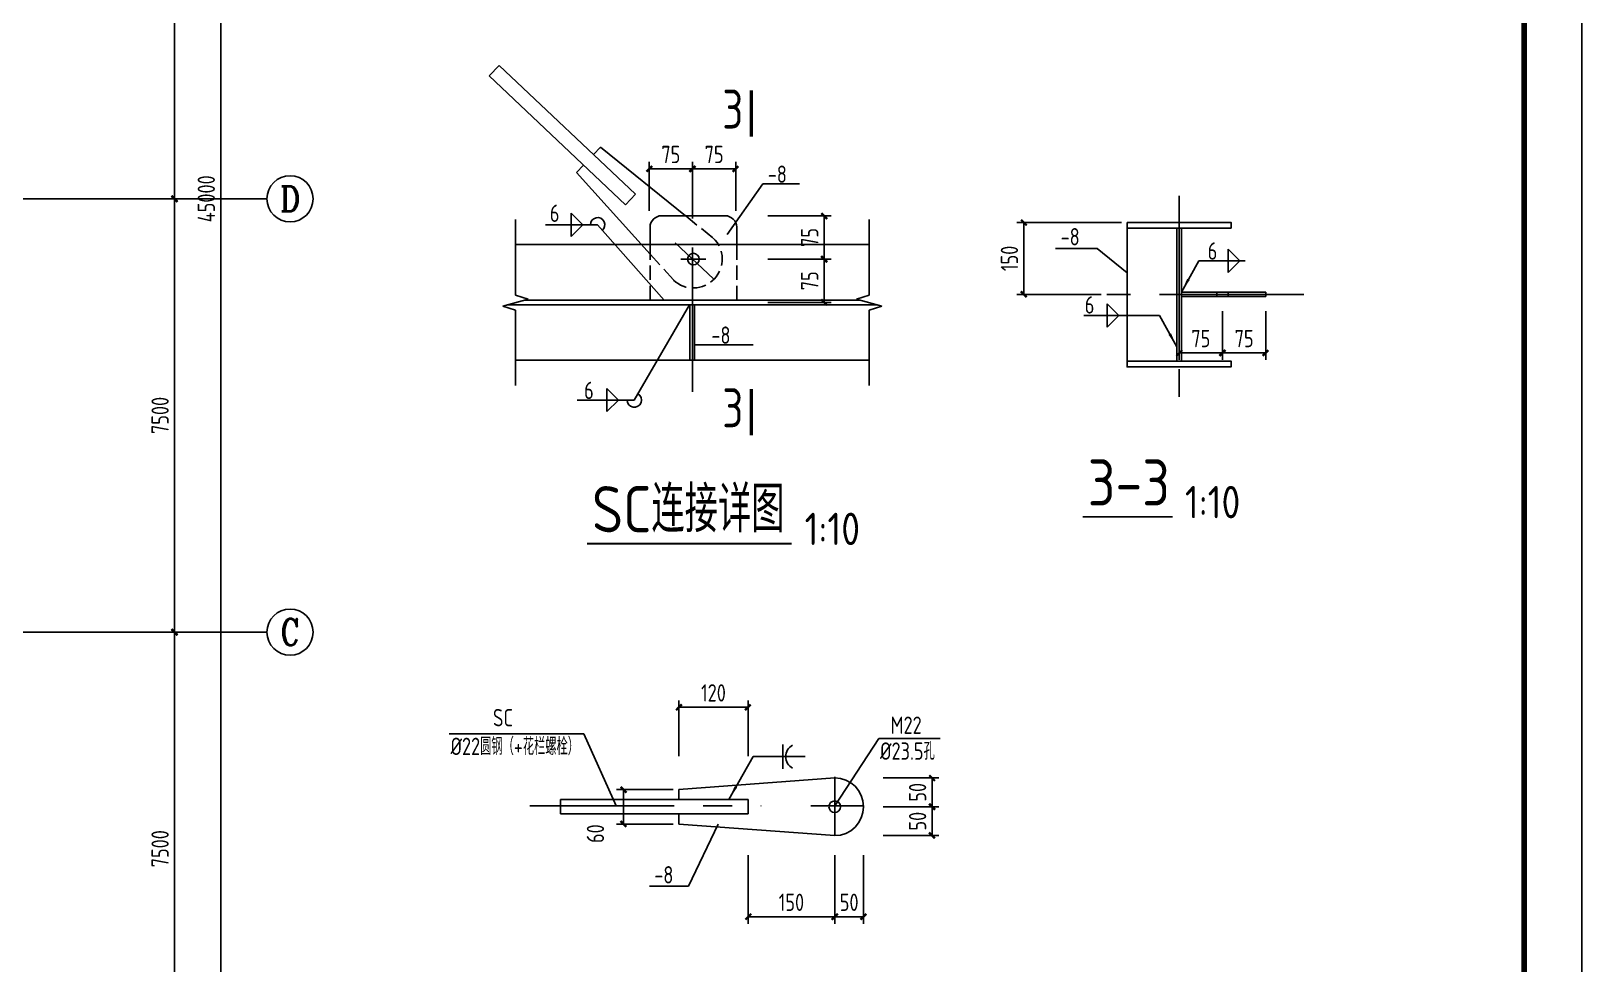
# Model space of a CAD drawing. Header units: millimetres. Extents: x 866309 to 879639, y 39442 to 44891.
# Drawn here: x 870919.5 to 871188, y 39614.1 to 39775.6 of the extents above; entities that cross this region are included whole.
import ezdxf
from ezdxf.enums import TextEntityAlignment as Align

# ---------------------------------------------------------------- set-up
doc = ezdxf.new("R2010")
doc.units = ezdxf.units.MM
doc.header["$LTSCALE"] = 1000
doc.header["$MEASUREMENT"] = 0
for name, pattern in [('2', [11.4, 9, -0.9, 0.6, -0.9]), ('CENTER', [2, 1.25, -0.25, 0.25, -0.25]), ('DASH', [0.35, 0.25, -0.1]), ('DASHED', [117.236842, 78.157895, -39.078947]), ('DOTE', [2.42, 2, -0.2, 0.02, -0.2])]:
    doc.linetypes.add(name, pattern=pattern)
doc.layers.add('1', color=4, linetype='Continuous', lineweight=70)
for name, color, linetype in [('AXIS', 3, 'Continuous'), ('AXIS_TEXT', 7, 'Continuous'), ('BEAM', 4, 'DASHED'), ('COLUMN', 9, 'Continuous'), ('DIM', 7, 'Continuous'), ('DOTE', 1, 'DOTE'), ('OTHER', 2, 'Continuous'), ('尺寸标注', 7, 'Continuous'), ('文字', 7, 'Continuous'), ('焊缝标注', 3, 'Continuous'), ('轴线__点划线', 6, '2')]:
    doc.layers.add(name, color=color, linetype=linetype)
doc.styles.add('_TCH_AXIS', font='COMPLEX', dxfattribs={"bigfont": 'GBCBIG'})
doc.styles.add('COMPLEX', font='COMPLEX')
doc.styles.add('GBHZ', font='gbenor.shx', dxfattribs={"width": 0.9, "bigfont": 'gbcbig.shx'})
doc.dimstyles.new('Y10', dxfattribs={"dimscale": 0, "dimtxt": 3, "dimasz": 0.01, "dimexe": 1.2, "dimexo": 1, "dimgap": 1, "dimtad": 1, "dimdec": 0, "dimlfac": 10, "dimzin": 0, "dimdsep": 46, "dimtxsty": 'GBHZ', "dimblk1": 'DX', "dimblk2": 'DX', "dimsah": 1, "dimcen": 0.09, "dimdle": 1, "dimadec": 0, "dimazin": 0, "dimtfac": 1, "dimtdec": 0, "dimtix": 1, "dimtmove": 2, "dimatfit": 3, "dimldrblk": 'DX', "dimfxl": 0, "dimtolj": 1, "dimtzin": 0, "dimarcsym": 0})
doc.dimstyles.new('Y100', dxfattribs={"dimscale": 0, "dimtxt": 3, "dimasz": 0.01, "dimexe": 1.2, "dimexo": 2, "dimgap": 1, "dimtad": 1, "dimdec": 0, "dimlfac": 100, "dimzin": 0, "dimdsep": 46, "dimtxsty": 'GBHZ', "dimblk": 'DX', "dimcen": 0.09, "dimdle": 1, "dimclrd": 7, "dimclre": 7, "dimclrt": 7, "dimadec": 0, "dimazin": 0, "dimtfac": 1, "dimtdec": 0, "dimtix": 1, "dimtmove": 2, "dimatfit": 3, "dimldrblk": 'DX', "dimfxl": 0, "dimtolj": 1, "dimtzin": 0, "dimarcsym": 0})

# ---------------------------------------------------------------- blocks, each defined once
blk = doc.blocks.new('DX')
at = {"color": 0, "linetype": 'ByBlock', "const_width": 40}
blk.add_lwpolyline([(-54, -51), (46, 49)], dxfattribs=at)
blk = doc.blocks.new('*D208')
at = {"layer": 'Defpoints', "color": 0, "linetype": 'ByBlock', "ltscale": 0.8, "transparency": 16777216}
for p in [(871026.51, 39751.76), (871026.51, 39743.5), (871034.01, 39743.5)]:
    blk.add_point(p, dxfattribs=at)
at = {"layer": 'dim', "color": 0, "linetype": 'ByBlock', "lineweight": -2, "ltscale": 0.8, "transparency": 16777216}
for p, q in [((871026.51, 39744.5), (871026.51, 39752.96)), ((871034, 39751.76), (871026.52, 39751.76)), ((871034.01, 39744.5), (871034.01, 39752.96))]:
    blk.add_line(p, q, dxfattribs=at)
at = {"layer": 'dim', "color": 0, "linetype": 'ByBlock', "lineweight": -2, "ltscale": 0.8, "transparency": 16777216, "xscale": 0.01, "yscale": 0.01, "zscale": 0.01, "rotation": 180}
blk.add_blockref('DX', (871026.51, 39751.76), dxfattribs=at)
at = {"layer": 'dim', "color": 0, "linetype": 'ByBlock', "lineweight": -2, "ltscale": 0.8, "transparency": 16777216, "xscale": 0.01, "yscale": 0.01, "zscale": 0.01}
blk.add_blockref('DX', (871034.01, 39751.76), dxfattribs=at)
at = {"layer": 'dim', "color": 0, "linetype": 'ByBlock', "ltscale": 0.8, "transparency": 16777216, "insert": (871030.26, 39754.26), "char_height": 3, "attachment_point": 5, "style": 'GBHZ'}
blk.add_mtext('\\A1;75', dxfattribs=at)
blk = doc.blocks.new('*D209')
at = {"layer": 'Defpoints', "color": 0, "linetype": 'ByBlock', "ltscale": 0.8, "transparency": 16777216}
for p in [(871041.51, 39751.76), (871034.01, 39743.5), (871041.51, 39743.5)]:
    blk.add_point(p, dxfattribs=at)
at = {"layer": 'dim', "color": 0, "linetype": 'ByBlock', "lineweight": -2, "ltscale": 0.8, "transparency": 16777216}
for p, q in [((871034.01, 39744.5), (871034.01, 39752.96)), ((871034.02, 39751.76), (871041.5, 39751.76)), ((871041.51, 39744.5), (871041.51, 39752.96))]:
    blk.add_line(p, q, dxfattribs=at)
at = {"layer": 'dim', "color": 0, "linetype": 'ByBlock', "lineweight": -2, "ltscale": 0.8, "transparency": 16777216, "xscale": 0.01, "yscale": 0.01, "zscale": 0.01, "rotation": 180}
blk.add_blockref('DX', (871034.01, 39751.76), dxfattribs=at)
at = {"layer": 'dim', "color": 0, "linetype": 'ByBlock', "lineweight": -2, "ltscale": 0.8, "transparency": 16777216, "xscale": 0.01, "yscale": 0.01, "zscale": 0.01}
blk.add_blockref('DX', (871041.51, 39751.76), dxfattribs=at)
at = {"layer": 'dim', "color": 0, "linetype": 'ByBlock', "ltscale": 0.8, "transparency": 16777216, "insert": (871037.76, 39754.26), "char_height": 3, "attachment_point": 5, "style": 'GBHZ'}
blk.add_mtext('\\A1;75', dxfattribs=at)
blk = doc.blocks.new('*D210')
at = {"layer": 'Defpoints', "color": 0, "linetype": 'ByBlock', "ltscale": 0.8, "transparency": 16777216}
for p in [(871046.07, 39736.15), (871046.07, 39728.65), (871056.82, 39728.65)]:
    blk.add_point(p, dxfattribs=at)
at = {"layer": 'dim', "color": 0, "linetype": 'ByBlock', "lineweight": -2, "ltscale": 0.8, "transparency": 16777216}
for p, q in [((871047.07, 39736.15), (871058.02, 39736.15)), ((871056.82, 39736.14), (871056.82, 39728.66)), ((871047.07, 39728.65), (871058.02, 39728.65))]:
    blk.add_line(p, q, dxfattribs=at)
at = {"layer": 'dim', "color": 0, "linetype": 'ByBlock', "lineweight": -2, "ltscale": 0.8, "transparency": 16777216, "xscale": 0.01, "yscale": 0.01, "zscale": 0.01}
for p, rotation in [((871056.82, 39736.15), 90), ((871056.82, 39728.65), 270)]:
    blk.add_blockref('DX', p, dxfattribs=dict(at, rotation=rotation))
at = {"layer": 'dim', "color": 0, "linetype": 'ByBlock', "ltscale": 0.8, "transparency": 16777216, "insert": (871054.32, 39732.4), "char_height": 3, "attachment_point": 5, "rotation": 90, "style": 'GBHZ'}
blk.add_mtext('\\A1;75', dxfattribs=at)
blk = doc.blocks.new('*D211')
at = {"layer": 'Defpoints', "color": 0, "linetype": 'ByBlock', "ltscale": 0.8, "transparency": 16777216}
for p in [(871046.07, 39743.65), (871056.82, 39743.65), (871046.07, 39736.15)]:
    blk.add_point(p, dxfattribs=at)
at = {"layer": 'dim', "color": 0, "linetype": 'ByBlock', "lineweight": -2, "ltscale": 0.8, "transparency": 16777216}
for p, q in [((871047.07, 39743.65), (871058.02, 39743.65)), ((871056.82, 39736.16), (871056.82, 39743.64)), ((871047.07, 39736.15), (871058.02, 39736.15))]:
    blk.add_line(p, q, dxfattribs=at)
at = {"layer": 'dim', "color": 0, "linetype": 'ByBlock', "lineweight": -2, "ltscale": 0.8, "transparency": 16777216, "xscale": 0.01, "yscale": 0.01, "zscale": 0.01}
for p, rotation in [((871056.82, 39743.65), 90), ((871056.82, 39736.15), 270)]:
    blk.add_blockref('DX', p, dxfattribs=dict(at, rotation=rotation))
at = {"layer": 'dim', "color": 0, "linetype": 'ByBlock', "ltscale": 0.8, "transparency": 16777216, "insert": (871054.32, 39739.9), "char_height": 3, "attachment_point": 5, "rotation": 90, "style": 'GBHZ'}
blk.add_mtext('\\A1;75', dxfattribs=at)
blk = doc.blocks.new('*D206')
at = {"layer": 'Defpoints', "color": 0, "transparency": 16777216}
for p in [(871125.79, 39728.16), (871133.29, 39728.16), (871133.29, 39719.9)]:
    blk.add_point(p, dxfattribs=at)
at = {"layer": '尺寸标注', "color": 0, "lineweight": -2, "transparency": 16777216}
for p, q in [((871125.79, 39727.16), (871125.79, 39718.7)), ((871133.29, 39727.16), (871133.29, 39718.7)), ((871125.8, 39719.9), (871133.28, 39719.9))]:
    blk.add_line(p, q, dxfattribs=at)
at = {"layer": '尺寸标注', "color": 0, "lineweight": -2, "transparency": 16777216, "xscale": 0.01, "yscale": 0.01, "zscale": 0.01, "rotation": 180}
blk.add_blockref('DX', (871125.79, 39719.9), dxfattribs=at)
at = {"layer": '尺寸标注', "color": 0, "lineweight": -2, "transparency": 16777216, "xscale": 0.01, "yscale": 0.01, "zscale": 0.01}
blk.add_blockref('DX', (871133.29, 39719.9), dxfattribs=at)
at = {"layer": '尺寸标注', "color": 0, "transparency": 16777216, "insert": (871129.54, 39722.4), "char_height": 3, "attachment_point": 5, "style": 'GBHZ'}
blk.add_mtext('\\A1;75', dxfattribs=at)
blk = doc.blocks.new('*D207')
at = {"layer": 'Defpoints', "color": 0, "transparency": 16777216}
for p in [(871118.29, 39728.16), (871125.79, 39728.16), (871118.29, 39719.9)]:
    blk.add_point(p, dxfattribs=at)
at = {"layer": '尺寸标注', "color": 0, "lineweight": -2, "transparency": 16777216}
for p, q in [((871118.29, 39727.16), (871118.29, 39718.7)), ((871125.79, 39727.16), (871125.79, 39718.7)), ((871125.78, 39719.9), (871118.3, 39719.9))]:
    blk.add_line(p, q, dxfattribs=at)
at = {"layer": '尺寸标注', "color": 0, "lineweight": -2, "transparency": 16777216, "xscale": 0.01, "yscale": 0.01, "zscale": 0.01, "rotation": 180}
blk.add_blockref('DX', (871118.29, 39719.9), dxfattribs=at)
at = {"layer": '尺寸标注', "color": 0, "lineweight": -2, "transparency": 16777216, "xscale": 0.01, "yscale": 0.01, "zscale": 0.01}
blk.add_blockref('DX', (871125.79, 39719.9), dxfattribs=at)
at = {"layer": '尺寸标注', "color": 0, "transparency": 16777216, "insert": (871122.04, 39722.4), "char_height": 3, "attachment_point": 5, "style": 'GBHZ'}
blk.add_mtext('\\A1;75', dxfattribs=at)
blk = doc.blocks.new('_ARROW')
blk.add_solid([(0, 0), (-1, 0.1), (-1, -0.1)])
blk = doc.blocks.new('*D192')
at = {"layer": 'Defpoints', "color": 0, "transparency": 16777216}
for p in [(871109.29, 39742.51), (871091.4, 39730.02), (871105.79, 39730.02)]:
    blk.add_point(p, dxfattribs=at)
at = {"layer": 'dim', "color": 0, "lineweight": -2, "transparency": 16777216}
for p, q in [((871108.29, 39742.51), (871090.2, 39742.51)), ((871091.4, 39742.5), (871091.4, 39730.03)), ((871104.79, 39730.02), (871090.2, 39730.02))]:
    blk.add_line(p, q, dxfattribs=at)
at = {"layer": 'dim', "color": 0, "lineweight": -2, "transparency": 16777216, "xscale": 0.01, "yscale": 0.01, "zscale": 0.01}
for p, rotation in [((871091.4, 39742.51), 90), ((871091.4, 39730.02), 270)]:
    blk.add_blockref('DX', p, dxfattribs=dict(at, rotation=rotation))
at = {"layer": 'dim', "color": 0, "transparency": 16777216, "insert": (871088.9, 39736.27), "char_height": 3, "attachment_point": 5, "rotation": 90, "style": 'GBHZ'}
blk.add_mtext('\\A1;150', dxfattribs=at)
blk = doc.blocks.new('*D185')
at = {"layer": 'Defpoints', "color": 0, "transparency": 16777216}
for p in [(871043.65, 39658.57), (871031.65, 39649.13), (871043.65, 39649.13)]:
    blk.add_point(p, dxfattribs=at)
at = {"layer": 'dim', "color": 0, "lineweight": -2, "transparency": 16777216}
for p, q in [((871031.65, 39650.13), (871031.65, 39659.77)), ((871031.66, 39658.57), (871043.64, 39658.57)), ((871043.65, 39650.13), (871043.65, 39659.77))]:
    blk.add_line(p, q, dxfattribs=at)
at = {"layer": 'dim', "color": 0, "lineweight": -2, "transparency": 16777216, "xscale": 0.01, "yscale": 0.01, "zscale": 0.01, "rotation": 180}
blk.add_blockref('DX', (871031.65, 39658.57), dxfattribs=at)
at = {"layer": 'dim', "color": 0, "lineweight": -2, "transparency": 16777216, "xscale": 0.01, "yscale": 0.01, "zscale": 0.01}
blk.add_blockref('DX', (871043.65, 39658.57), dxfattribs=at)
at = {"layer": 'dim', "color": 0, "transparency": 16777216, "insert": (871037.65, 39661.07), "char_height": 3, "attachment_point": 5, "style": 'GBHZ'}
blk.add_mtext('\\A1;120', dxfattribs=at)
blk = doc.blocks.new('*D186')
at = {"layer": 'Defpoints', "color": 0, "transparency": 16777216}
for p in [(871066.05, 39646.36), (871066.05, 39641.36), (871075.5, 39641.36)]:
    blk.add_point(p, dxfattribs=at)
at = {"layer": 'dim', "color": 0, "lineweight": -2, "transparency": 16777216}
for p, q in [((871067.05, 39646.36), (871076.7, 39646.36)), ((871075.5, 39646.35), (871075.5, 39641.37)), ((871067.05, 39641.36), (871076.7, 39641.36))]:
    blk.add_line(p, q, dxfattribs=at)
at = {"layer": 'dim', "color": 0, "lineweight": -2, "transparency": 16777216, "xscale": 0.01, "yscale": 0.01, "zscale": 0.01}
for p, rotation in [((871075.5, 39646.36), 90), ((871075.5, 39641.36), 270)]:
    blk.add_blockref('DX', p, dxfattribs=dict(at, rotation=rotation))
at = {"layer": 'dim', "color": 0, "transparency": 16777216, "insert": (871073, 39643.86), "char_height": 3, "attachment_point": 5, "rotation": 90, "style": 'GBHZ'}
blk.add_mtext('\\A1;50', dxfattribs=at)
blk = doc.blocks.new('*D187')
at = {"layer": 'Defpoints', "color": 0, "transparency": 16777216}
for p in [(871066.05, 39641.36), (871066.05, 39636.36), (871075.5, 39636.36)]:
    blk.add_point(p, dxfattribs=at)
at = {"layer": 'dim', "color": 0, "lineweight": -2, "transparency": 16777216}
for p, q in [((871067.05, 39641.36), (871076.7, 39641.36)), ((871075.5, 39641.35), (871075.5, 39636.37)), ((871067.05, 39636.36), (871076.7, 39636.36))]:
    blk.add_line(p, q, dxfattribs=at)
at = {"layer": 'dim', "color": 0, "lineweight": -2, "transparency": 16777216, "xscale": 0.01, "yscale": 0.01, "zscale": 0.01}
for p, rotation in [((871075.5, 39641.36), 90), ((871075.5, 39636.36), 270)]:
    blk.add_blockref('DX', p, dxfattribs=dict(at, rotation=rotation))
at = {"layer": 'dim', "color": 0, "transparency": 16777216, "insert": (871073, 39638.86), "char_height": 3, "attachment_point": 5, "rotation": 90, "style": 'GBHZ'}
blk.add_mtext('\\A1;50', dxfattribs=at)
blk = doc.blocks.new('*D188')
at = {"layer": 'Defpoints', "color": 0, "transparency": 16777216}
for p in [(871043.65, 39633.96), (871058.65, 39633.96), (871058.65, 39622.32)]:
    blk.add_point(p, dxfattribs=at)
at = {"layer": 'dim', "color": 0, "lineweight": -2, "transparency": 16777216}
for p, q in [((871043.65, 39632.96), (871043.65, 39621.12)), ((871058.65, 39632.96), (871058.65, 39621.12)), ((871043.66, 39622.32), (871058.64, 39622.32))]:
    blk.add_line(p, q, dxfattribs=at)
at = {"layer": 'dim', "color": 0, "lineweight": -2, "transparency": 16777216, "xscale": 0.01, "yscale": 0.01, "zscale": 0.01, "rotation": 180}
blk.add_blockref('DX', (871043.65, 39622.32), dxfattribs=at)
at = {"layer": 'dim', "color": 0, "lineweight": -2, "transparency": 16777216, "xscale": 0.01, "yscale": 0.01, "zscale": 0.01}
blk.add_blockref('DX', (871058.65, 39622.32), dxfattribs=at)
at = {"layer": 'dim', "color": 0, "transparency": 16777216, "insert": (871051.15, 39624.82), "char_height": 3, "attachment_point": 5, "style": 'GBHZ'}
blk.add_mtext('\\A1;150', dxfattribs=at)
blk = doc.blocks.new('*D189')
at = {"layer": 'Defpoints', "color": 0, "transparency": 16777216}
for p in [(871058.65, 39633.96), (871063.65, 39633.96), (871063.65, 39622.32)]:
    blk.add_point(p, dxfattribs=at)
at = {"layer": 'dim', "color": 0, "lineweight": -2, "transparency": 16777216}
for p, q in [((871058.65, 39632.96), (871058.65, 39621.12)), ((871063.65, 39632.96), (871063.65, 39621.12)), ((871058.66, 39622.32), (871063.64, 39622.32))]:
    blk.add_line(p, q, dxfattribs=at)
at = {"layer": 'dim', "color": 0, "lineweight": -2, "transparency": 16777216, "xscale": 0.01, "yscale": 0.01, "zscale": 0.01, "rotation": 180}
blk.add_blockref('DX', (871058.65, 39622.32), dxfattribs=at)
at = {"layer": 'dim', "color": 0, "lineweight": -2, "transparency": 16777216, "xscale": 0.01, "yscale": 0.01, "zscale": 0.01}
blk.add_blockref('DX', (871063.65, 39622.32), dxfattribs=at)
at = {"layer": 'dim', "color": 0, "transparency": 16777216, "insert": (871061.15, 39624.82), "char_height": 3, "attachment_point": 5, "style": 'GBHZ'}
blk.add_mtext('\\A1;50', dxfattribs=at)
blk = doc.blocks.new('*D190')
at = {"layer": 'Defpoints', "color": 0, "transparency": 16777216}
for p in [(871022.08, 39644.36), (871031.65, 39644.36), (871031.65, 39638.36)]:
    blk.add_point(p, dxfattribs=at)
at = {"layer": 'dim', "color": 0, "lineweight": -2, "transparency": 16777216}
for p, q in [((871030.65, 39644.36), (871020.88, 39644.36)), ((871022.08, 39638.37), (871022.08, 39644.35)), ((871030.65, 39638.36), (871020.88, 39638.36))]:
    blk.add_line(p, q, dxfattribs=at)
at = {"layer": 'dim', "color": 0, "lineweight": -2, "transparency": 16777216, "xscale": 0.01, "yscale": 0.01, "zscale": 0.01}
for p, rotation in [((871022.08, 39644.36), 90), ((871022.08, 39638.36), 270)]:
    blk.add_blockref('DX', p, dxfattribs=dict(at, rotation=rotation))
at = {"layer": 'dim', "color": 0, "transparency": 16777216, "insert": (871017.21, 39636.7), "char_height": 3, "attachment_point": 5, "rotation": 90, "style": 'GBHZ'}
blk.add_mtext('\\A1;60', dxfattribs=at)
blk = doc.blocks.new('_AXISO')
blk.add_circle((0, 0), 0.5)
at = {"layer": 'AXIS_TEXT', "style": 'COMPLEX', "width": 1.041667}
blk.add_attdef('A', text='', height=0.56, dxfattribs=at).set_placement((-0.25, -0.28), (0.25, -0.28), align=Align.FIT)
blk = doc.blocks.new('*D1684')
at = {"layer": 'Defpoints', "color": 0, "transparency": 16777216}
for p in [(870928.33, 39671.59), (870944.33, 39671.59), (870928.33, 39596.59)]:
    blk.add_point(p, dxfattribs=at)
at = {"layer": 'dim', "color": 7, "lineweight": -2, "transparency": 16777216}
for p, q in [((870930.33, 39671.59), (870945.53, 39671.59)), ((870944.33, 39596.6), (870944.33, 39671.58)), ((870930.33, 39596.59), (870945.53, 39596.59))]:
    blk.add_line(p, q, dxfattribs=at)
at = {"layer": 'dim', "color": 7, "lineweight": -2, "transparency": 16777216, "xscale": 0.01, "yscale": 0.01, "zscale": 0.01}
for p, rotation in [((870944.33, 39671.59), 90), ((870944.33, 39596.59), 270)]:
    blk.add_blockref('DX', p, dxfattribs=dict(at, rotation=rotation))
at = {"layer": 'dim', "color": 7, "transparency": 16777216, "insert": (870941.83, 39634.09), "char_height": 3, "attachment_point": 5, "rotation": 90, "style": 'GBHZ'}
blk.add_mtext('\\A1;7500', dxfattribs=at)
blk = doc.blocks.new('*D1685')
at = {"layer": 'Defpoints', "color": 0, "transparency": 16777216}
for p in [(870928.33, 39746.59), (870944.33, 39746.59), (870928.33, 39671.59)]:
    blk.add_point(p, dxfattribs=at)
at = {"layer": 'dim', "color": 7, "lineweight": -2, "transparency": 16777216}
for p, q in [((870930.33, 39746.59), (870945.53, 39746.59)), ((870944.33, 39671.6), (870944.33, 39746.58)), ((870930.33, 39671.59), (870945.53, 39671.59))]:
    blk.add_line(p, q, dxfattribs=at)
at = {"layer": 'dim', "color": 7, "lineweight": -2, "transparency": 16777216, "xscale": 0.01, "yscale": 0.01, "zscale": 0.01}
for p, rotation in [((870944.33, 39746.59), 90), ((870944.33, 39671.59), 270)]:
    blk.add_blockref('DX', p, dxfattribs=dict(at, rotation=rotation))
at = {"layer": 'dim', "color": 7, "transparency": 16777216, "insert": (870941.83, 39709.09), "char_height": 3, "attachment_point": 5, "rotation": 90, "style": 'GBHZ'}
blk.add_mtext('\\A1;7500', dxfattribs=at)
blk = doc.blocks.new('*D1686')
at = {"layer": 'Defpoints', "color": 0, "transparency": 16777216}
for p in [(870928.33, 39821.59), (870944.33, 39821.59), (870928.33, 39746.59)]:
    blk.add_point(p, dxfattribs=at)
at = {"layer": 'dim', "color": 7, "lineweight": -2, "transparency": 16777216}
for p, q in [((870930.33, 39821.59), (870945.53, 39821.59)), ((870944.33, 39746.6), (870944.33, 39821.58)), ((870930.33, 39746.59), (870945.53, 39746.59))]:
    blk.add_line(p, q, dxfattribs=at)
at = {"layer": 'dim', "color": 7, "lineweight": -2, "transparency": 16777216, "xscale": 0.01, "yscale": 0.01, "zscale": 0.01}
for p, rotation in [((870944.33, 39821.59), 90), ((870944.33, 39746.59), 270)]:
    blk.add_blockref('DX', p, dxfattribs=dict(at, rotation=rotation))
at = {"layer": 'dim', "color": 7, "transparency": 16777216, "insert": (870941.83, 39784.09), "char_height": 3, "attachment_point": 5, "rotation": 90, "style": 'GBHZ'}
blk.add_mtext('\\A1;7500', dxfattribs=at)
blk = doc.blocks.new('*D1689')
at = {"layer": 'Defpoints', "color": 0, "transparency": 16777216}
for p in [(870928.33, 39971.59), (870952.33, 39971.59), (870928.33, 39521.59)]:
    blk.add_point(p, dxfattribs=at)
at = {"layer": 'dim', "color": 7, "lineweight": -2, "transparency": 16777216}
for p, q in [((870930.33, 39971.59), (870953.53, 39971.59)), ((870952.33, 39521.6), (870952.33, 39971.58)), ((870930.33, 39521.59), (870953.53, 39521.59))]:
    blk.add_line(p, q, dxfattribs=at)
at = {"layer": 'dim', "color": 7, "lineweight": -2, "transparency": 16777216, "xscale": 0.01, "yscale": 0.01, "zscale": 0.01}
for p, rotation in [((870952.33, 39971.59), 90), ((870952.33, 39521.59), 270)]:
    blk.add_blockref('DX', p, dxfattribs=dict(at, rotation=rotation))
at = {"layer": 'dim', "color": 7, "transparency": 16777216, "insert": (870949.83, 39746.59), "char_height": 3, "attachment_point": 5, "rotation": 90, "style": 'GBHZ'}
blk.add_mtext('\\A1;45000', dxfattribs=at)

msp = doc.modelspace()

# ---------------------------------------------------------------- linework, layer by layer
at = {"color": 0}
msp.add_line((871188.048, 40042.627), (871188.048, 39448.627), dxfattribs=at)
for p, q in [((871015.191, 39653.962), (870991.902, 39653.962)), ((871020.816, 39641.526), (871015.191, 39653.962))]:
    msp.add_line(p, q)
at = {"color": 0, "const_width": 1}
msp.add_lwpolyline([(871178.048, 39458.627), (870372.048, 39458.627), (870372.048, 40032.627), (871178.048, 40032.627)], close=True, dxfattribs=at)
at = {"layer": '1', "color": 2, "const_width": 0.6, "elevation": 0.09}
for points in [[(871044.194, 39765.352), (871044.194, 39757.327)], [(871044.194, 39713.649), (871044.194, 39705.624)]]:
    msp.add_lwpolyline(points, dxfattribs=at)
at = {"layer": 'AXIS'}
for p, q in [((871040.016, 39740.417), (871046.202, 39749.189)), ((871052.539, 39749.189), (871046.202, 39749.189)), ((871104.108, 39738.008), (871096.88, 39738.008)), ((871109.289, 39733.753), (871104.108, 39738.008)), ((871058.647, 39641.526), (871066.267, 39653.195)), ((871076.929, 39653.195), (871066.267, 39653.195)), ((871038.477, 39638.361), (871033.341, 39627.625)), ((871033.341, 39627.625), (871026.571, 39627.625))]:
    msp.add_line(p, q, dxfattribs=at)
at = {"layer": 'AXIS', "color": 0}
for p, q in [((870928.325, 39746.586), (870960.325, 39746.586)), ((870928.325, 39671.586), (870960.325, 39671.586))]:
    msp.add_line(p, q, dxfattribs=at)
at = {"layer": 'BEAM', "linetype": 'DASH', "ltscale": 0.01}
for p, q in [((871032.846, 39743.617), (871037.606, 39739.787)), ((871026.671, 39729.054), (871026.671, 39738.527)), ((871041.671, 39729.054), (871041.671, 39738.521)), ((871026.69, 39737.009), (871030.736, 39732.521))]:
    msp.add_line(p, q, dxfattribs=at)
msp.add_arc((871034.171, 39736.154), 5, 226.606, 46.606, dxfattribs=at)
at = {"layer": 'COLUMN', "color": 2}
for p, q in [((870998.804, 39767.872), (871000.521, 39769.688)), ((870998.804, 39767.872), (871022.413, 39745.551)), ((871000.521, 39769.688), (871024.13, 39747.367)), ((871018.066, 39755.509), (871016.864, 39754.238)), ((871018.066, 39755.509), (871032.822, 39743.637)), ((871015.146, 39752.421), (871013.944, 39751.149)), ((871013.944, 39751.149), (871026.686, 39737.014)), ((871024.13, 39747.367), (871022.413, 39745.551)), ((871039.671, 39743.654), (871028.671, 39743.654)), ((871026.671, 39738.527), (871026.671, 39741.654)), ((871041.671, 39738.56), (871041.671, 39741.654)), ((871109.289, 39718.504), (871109.289, 39741.513)), ((871117.889, 39741.513), (871117.889, 39718.504)), ((871118.689, 39741.513), (871118.689, 39718.504)), ((871003.381, 39738.654), (871026.671, 39738.654)), ((871026.671, 39738.654), (871041.671, 39738.654)), ((871041.671, 39738.654), (871064.631, 39738.654)), ((871118.689, 39730.457), (871133.289, 39730.457)), ((871124.789, 39730.457), (871124.789, 39729.657)), ((871126.789, 39730.457), (871126.789, 39729.657)), ((871133.289, 39730.457), (871133.289, 39729.657)), ((871001.988, 39728.254), (871066.024, 39728.254)), ((871004.921, 39729.054), (871063.091, 39729.054)), ((871033.571, 39718.654), (871033.571, 39728.254)), ((871034.371, 39718.654), (871034.371, 39728.254)), ((871118.689, 39729.657), (871133.289, 39729.657)), ((871064.631, 39718.654), (871003.381, 39718.654)), ((871031.647, 39644.361), (871058.647, 39646.361)), ((871031.647, 39644.361), (871031.647, 39642.611)), ((871011.157, 39642.611), (871043.647, 39642.611)), ((871011.157, 39640.111), (871011.157, 39642.611)), ((871043.647, 39642.611), (871043.647, 39640.111)), ((871011.157, 39640.111), (871043.647, 39640.111)), ((871031.647, 39640.111), (871031.647, 39638.361)), ((871031.647, 39638.361), (871058.647, 39636.361))]:
    msp.add_line(p, q, dxfattribs=at)
for points in [[(871109.289, 39742.513), (871127.289, 39742.513), (871127.289, 39741.513), (871109.289, 39741.513)], [(871109.289, 39718.504), (871127.289, 39718.504), (871127.289, 39717.504), (871109.289, 39717.504)]]:
    msp.add_lwpolyline(points, close=True, dxfattribs=at)
for centre in [(871034.171, 39736.154), (871058.647, 39641.361)]:
    msp.add_circle(centre, 1, dxfattribs=at)
for centre, radius, start, end in [((871028.671, 39741.654), 2, 90, 180), ((871039.671, 39741.654), 2, 0, 90), ((871058.647, 39641.361), 5, 270, 90)]:
    msp.add_arc(centre, radius, start, end, dxfattribs=at)
at = {"layer": 'dim'}
for p, q in [((871044.513, 39721.289, 0.088), (871034.371, 39721.289)), ((871049.646, 39647.9), (871049.646, 39652.162))]:
    msp.add_line(p, q, dxfattribs=at)
msp.add_arc((871052.425, 39650.031), 2.27, 118.24708, 241.75292, dxfattribs=at)
at = {"layer": 'DOTE', "linetype": 'CENTER', "ltscale": 0.02}
for p, q in [((870426.325, 39746.586), (870928.325, 39746.586)), ((871118.289, 39747.078), (871118.289, 39712.299)), ((871034.006, 39713.174), (871034.006, 39745.444)), ((871031.012, 39738.984), (871037.639, 39732.719)), ((871036.346, 39736.154), (871031.996, 39736.154)), ((871139.868, 39730.022), (871105.792, 39730.022)), ((870426.325, 39671.586), (870928.325, 39671.586)), ((871005.868, 39641.526), (871045.927, 39641.526))]:
    msp.add_line(p, q, dxfattribs=at)
at = {"layer": 'OTHER'}
for p, q in [((871003.381, 39729.934), (871003.381, 39743.014)), ((871064.631, 39729.934), (871064.631, 39743.014)), ((871005.581, 39729.234), (871003.381, 39729.934)), ((871062.431, 39729.234), (871064.631, 39729.934)), ((871001.181, 39728.034), (871005.581, 39729.234)), ((871003.381, 39727.334), (871001.181, 39728.034)), ((871003.381, 39714.254), (871003.381, 39727.334)), ((871066.831, 39728.034), (871062.431, 39729.234)), ((871064.631, 39727.334), (871066.831, 39728.034)), ((871064.631, 39714.254), (871064.631, 39727.334))]:
    msp.add_line(p, q, dxfattribs=at)
at = {"layer": '文字', "color": 6, "const_width": 0.32, "elevation": 0.088}
for points in [[(871101.6, 39691.544), (871117.141, 39691.544)], [(871015.757, 39686.912), (871051.213, 39686.912)]]:
    msp.add_lwpolyline(points, dxfattribs=at)
at = {"layer": '焊缝标注'}
for p, q in [((871013.009, 39744.088), (871013.009, 39742.088)), ((871013.009, 39744.088), (871015.009, 39742.088)), ((871008.565, 39742.088), (871017.588, 39742.088)), ((871013.009, 39740.088), (871013.009, 39742.088)), ((871013.009, 39740.088), (871015.009, 39742.088)), ((871017.588, 39742.088), (871029.142, 39729.054)), ((871126.779, 39737.857), (871126.779, 39735.857)), ((871126.779, 39737.857), (871128.779, 39735.857)), ((871118.689, 39730.457), (871121.689, 39735.857)), ((871121.689, 39735.857), (871129.71, 39735.857)), ((871126.779, 39733.857), (871126.779, 39735.857)), ((871126.779, 39733.857), (871128.779, 39735.857)), ((871033.527, 39728.254), (871023.94, 39711.757)), ((871105.835, 39728.391), (871105.835, 39726.391)), ((871105.835, 39728.391), (871107.835, 39726.391)), ((871114.889, 39726.391), (871101.813, 39726.391)), ((871105.835, 39724.391), (871105.835, 39726.391)), ((871105.835, 39724.391), (871107.835, 39726.391)), ((871117.889, 39720.991), (871114.889, 39726.391)), ((871019.187, 39713.757), (871019.187, 39711.757)), ((871019.187, 39713.757), (871021.187, 39711.757)), ((871023.94, 39711.757), (871014.029, 39711.757)), ((871019.187, 39709.757), (871019.187, 39711.757)), ((871019.187, 39709.757), (871021.187, 39711.757)), ((871040.327, 39642.621), (871044.527, 39650.031)), ((871044.527, 39650.031), (871053.539, 39650.031))]:
    msp.add_line(p, q, dxfattribs=at)
for centre, start, end in [((871017.588, 39742.088), 308.27546, 180), ((871023.94, 39711.757), 180, 59.57139)]:
    msp.add_arc(centre, 1.25, start, end, dxfattribs=at)
at = {"layer": '轴线__点划线'}
for p, q in [((871058.647, 39646.526), (871058.647, 39636.526)), ((871054.527, 39641.526), (871063.647, 39641.526))]:
    msp.add_line(p, q, dxfattribs=at)

# ---------------------------------------------------------------- block references
at = {"layer": 'AXIS', "color": 0}
ref = msp.add_blockref('_AXISO', (870964.325, 39746.586), dxfattribs=dict(at, xscale=-8, yscale=8, zscale=8))
ref.add_attrib('A', 'D', dxfattribs={"layer": 'AXIS_TEXT', "color": 0, "height": 4.353, "style": '_TCH_AXIS'}).set_placement((870962.564, 39744.41), (870966.087, 39744.41), align=Align.FIT)
ref = msp.add_blockref('_AXISO', (870964.325, 39671.586), dxfattribs=dict(at, xscale=-8, yscale=8, zscale=8))
ref.add_attrib('A', 'C', dxfattribs={"layer": 'AXIS_TEXT', "color": 0, "height": 4.557, "style": '_TCH_AXIS'}).set_placement((870962.698, 39669.307), (870965.953, 39669.307), align=Align.FIT)
at = {"layer": '焊缝标注'}
for p, xscale, yscale, zscale, rotation in [((871118.689, 39730.457), -2.499999999793584, 2.5, 2.5, 60.94539590662404), ((871117.889, 39720.991), 2.499999999793584, 2.499999999793584, 2.499999999793584, 299.054604093376), ((871040.327, 39642.621), -2.499999999793584, 2.5, 2.5, 60.94539590662404)]:
    msp.add_blockref('_ARROW', p, dxfattribs=dict(at, xscale=xscale, yscale=yscale, zscale=zscale, rotation=rotation))

# ---------------------------------------------------------------- texts
at = {"layer": 'AXIS', "color": 0, "style": 'GBHZ', "width": 0.9}
for s, height, p in [('3', 6.75, (871039.183, 39758.734, 0.095)), ('-8', 3, (871047.06, 39749.349)), ('6', 3, (871009.322, 39742.58)), ('-8', 3, (871097.766, 39738.523)), ('6', 3, (871123.237, 39736.049)), ('6', 3, (871101.954, 39726.717)), ('-8', 3, (871037.292, 39721.488)), ('6', 3, (871015.258, 39711.922)), ('3', 6.75, (871039.183, 39707.031, 0.095)), ('SC', 3, (870999.465, 39655.28, 37.658)), ('M22', 3, (871068.323, 39653.98, -0.088)), ('%%C22圆钢（+花栏螺栓）', 3, (870992.114, 39650.313, 37.658)), ('%%C23.5孔', 3, (871066.493, 39649.495)), ('-8', 3, (871027.404, 39628.081))]:
    msp.add_text(s, height=height, dxfattribs=at).set_placement(p)
at = {"layer": '文字', "color": 6, "style": 'GBHZ'}
for s, height, p in [('3-3', 8, (871102.463, 39693.496, 0.088)), ('SC连接详图', 8, (871016.62, 39688.863, 0.088)), ('1:10', 5.6, (871119.296, 39691.289, 0.088)), ('1:10', 5.6, (871053.444, 39686.656, 0.088))]:
    msp.add_text(s, height=height, dxfattribs=at).set_placement(p)

# ---------------------------------------------------------------- dimensions: what is measured, and where the dimension line sits
at = {"layer": 'dim'}
for base, p1, p2, dimstyle, picture, middle in [((870952.325, 39971.586), (870928.325, 39521.586), (870928.325, 39971.586), 'Y100', '*D1689', (870949.825, 39746.586)), ((870944.325, 39821.586), (870928.325, 39746.586), (870928.325, 39821.586), 'Y100', '*D1686', (870941.825, 39784.086)), ((870944.325, 39746.586), (870928.325, 39671.586), (870928.325, 39746.586), 'Y100', '*D1685', (870941.825, 39709.086)), ((870944.325, 39671.586), (870928.325, 39596.586), (870928.325, 39671.586), 'Y100', '*D1684', (870941.825, 39634.086)), ((871075.499, 39641.361), (871066.047, 39646.361), (871066.047, 39641.361), 'Y10', '*D186', (871072.999, 39643.861)), ((871075.499, 39636.361), (871066.047, 39641.361), (871066.047, 39636.361), 'Y10', '*D187', (871072.999, 39638.861))]:
    dim = msp.add_linear_dim(base=base, p1=p1, p2=p2, angle=90, dimstyle=dimstyle, override={"dimscale": 1}, dxfattribs=at)
    dim.commit()
    dim.dimension.update_dxf_attribs({"geometry": picture, "text_midpoint": middle})
at = {"layer": 'dim', "color": 0, "linetype": 'ByBlock', "ltscale": 0.8}
for base, p1, p2, angle, picture, middle in [((871026.506, 39751.758), (871034.006, 39743.498), (871026.506, 39743.498), 180, '*D208', (871030.256, 39754.258)), ((871056.824, 39743.654), (871046.071, 39736.154), (871046.071, 39743.654), 90, '*D211', (871054.324, 39739.904)), ((871056.824, 39728.654), (871046.071, 39736.154), (871046.071, 39728.654), 90, '*D210', (871054.324, 39732.404))]:
    dim = msp.add_linear_dim(base=base, p1=p1, p2=p2, angle=angle, dimstyle='Y10', override={"dimscale": 1}, dxfattribs=at)
    dim.commit()
    dim.dimension.update_dxf_attribs({"geometry": picture, "text_midpoint": middle})
dim = msp.add_linear_dim(base=(871041.506, 39751.758), p1=(871034.006, 39743.498), p2=(871041.506, 39743.498), dimstyle='Y10', override={"dimscale": 1}, dxfattribs=at)
dim.commit()
dim.dimension.update_dxf_attribs({"geometry": '*D209', "text_midpoint": (871037.756, 39754.258)})
at = {"layer": 'dim', "color": 0}
dim = msp.add_linear_dim(base=(871091.397, 39730.022), p1=(871109.289, 39742.513), p2=(871105.792, 39730.022), angle=90, text='150', dimstyle='Y10', override={"dimscale": 1}, dxfattribs=at)
dim.commit()
dim.dimension.update_dxf_attribs({"geometry": '*D192', "text_midpoint": (871088.897, 39736.268)})
at = {"layer": 'dim'}
for base, p1, p2, picture, middle in [((871043.647, 39658.566), (871031.647, 39649.131), (871043.647, 39649.131), '*D185', (871037.647, 39661.066)), ((871058.647, 39622.318), (871043.647, 39633.961), (871058.647, 39633.961), '*D188', (871051.147, 39624.818)), ((871063.647, 39622.318), (871058.647, 39633.961), (871063.647, 39633.961), '*D189', (871061.147, 39624.818))]:
    dim = msp.add_linear_dim(base=base, p1=p1, p2=p2, dimstyle='Y10', override={"dimscale": 1}, dxfattribs=at)
    dim.commit()
    dim.dimension.update_dxf_attribs({"geometry": picture, "text_midpoint": middle})
dim = msp.add_linear_dim(base=(871022.076, 39644.361), p1=(871031.647, 39638.361), p2=(871031.647, 39644.361), angle=90, dimstyle='Y10', override={"dimscale": 1}, dxfattribs=at)
dim.commit()
dim.dimension.update_dxf_attribs({"geometry": '*D190', "text_midpoint": (871017.206, 39636.696), "dimtype": 160})
at = {"layer": '尺寸标注', "color": 0}
for base, p2, picture, middle in [((871118.289, 39719.897), (871118.289, 39728.157), '*D207', (871122.039, 39722.397)), ((871133.289, 39719.897), (871133.289, 39728.157), '*D206', (871129.539, 39722.397))]:
    dim = msp.add_linear_dim(base=base, p1=(871125.789, 39728.157), p2=p2, dimstyle='Y10', override={"dimscale": 1}, dxfattribs=at)
    dim.commit()
    dim.dimension.update_dxf_attribs({"geometry": picture, "text_midpoint": middle})

doc.saveas('drawing.dxf')
